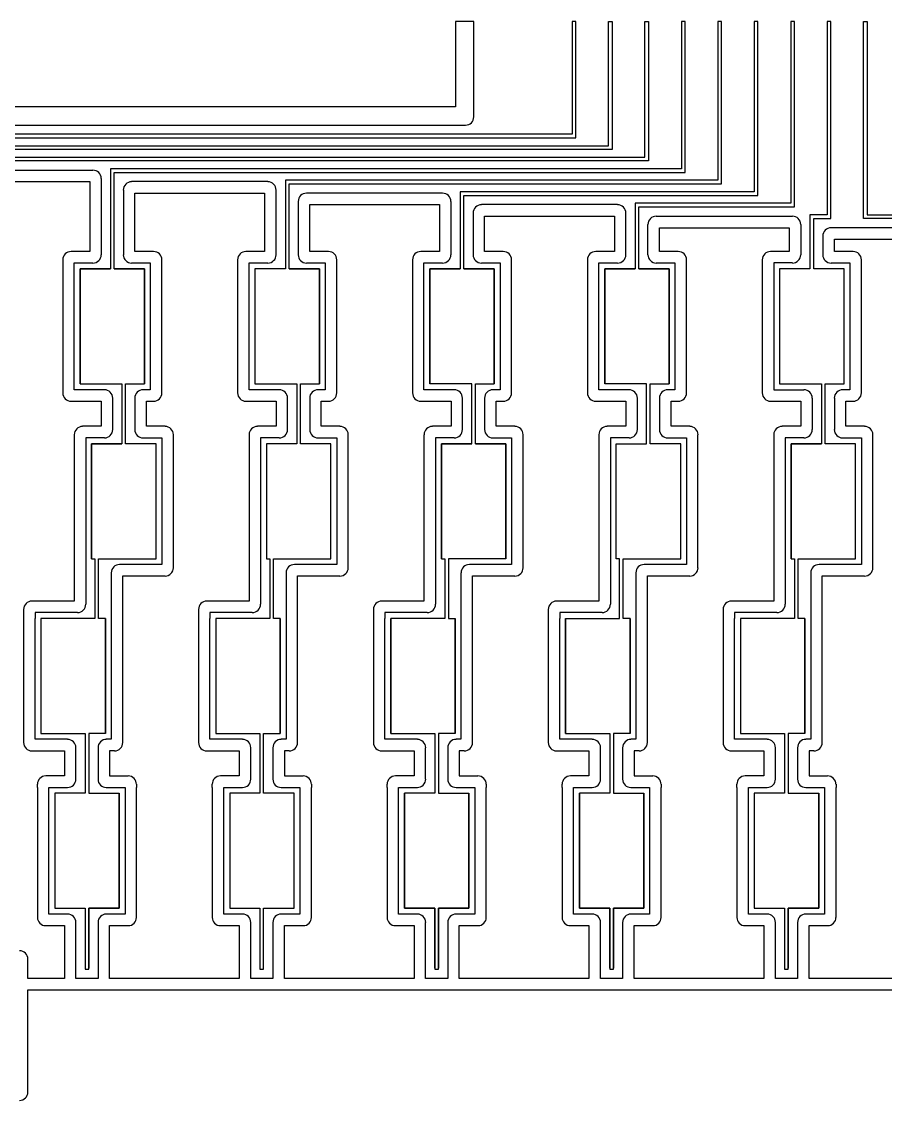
# Model space of a CAD drawing. Header units: inches. Extents: x 19 to 419, y 17 to 135.
# Drawn here: x 71.3 to 165.1, y 17.5 to 134.8 of the extents above; entities that cross this region are included whole.
import ezdxf

# ---------------------------------------------------------------- set-up
doc = ezdxf.new("R2010")
doc.units = ezdxf.units.IN
doc.header["$MEASUREMENT"] = 0
doc.layers.add('Column Pads', color=50, linetype='Continuous')

msp = doc.modelspace()

# ---------------------------------------------------------------- linework, layer by layer
at = {"layer": 'Column Pads'}
for p, q in [((120.4, 134.75), (118.4, 134.75)), ((118.4, 134.75), (118.4, 125.5)), ((120.4, 124.4), (120.4, 134.75)), ((131.48, 134.75), (131.08, 134.75)), ((131.08, 134.75), (131.08, 122.5)), ((131.48, 122.1), (131.48, 134.75)), ((135.04, 121.25), (135.04, 134.75)), ((135.04, 134.75), (135.44, 134.75)), ((135.44, 134.75), (135.44, 120.85)), ((139, 120), (139, 134.75)), ((139, 134.75), (139.4, 134.75)), ((139.4, 134.75), (139.4, 119.6)), ((143.36, 134.75), (142.96, 134.75)), ((142.96, 134.75), (142.96, 118.75)), ((143.36, 118.35), (143.36, 134.75)), ((147.32, 134.75), (146.92, 134.75)), ((146.92, 134.75), (146.92, 117.5)), ((147.32, 117.1), (147.32, 134.75)), ((151.28, 134.75), (150.88, 134.75)), ((150.88, 134.75), (150.88, 116.25)), ((151.28, 115.85), (151.28, 134.75)), ((155.24, 134.75), (154.84, 134.75)), ((154.84, 134.75), (154.84, 115)), ((155.24, 114.6), (155.24, 134.75)), ((159.2, 134.75), (158.8, 134.75)), ((158.8, 134.75), (158.8, 113.75)), ((159.2, 113.35), (159.2, 134.75)), ((162.76, 113.35), (162.76, 134.75)), ((162.76, 134.75), (163.16, 134.75)), ((163.16, 134.75), (163.16, 113.75)), ((118.4, 125.5), (37.9, 125.5)), ((38.99, 123.5), (119.5, 123.5)), ((131.08, 122.5), (39.99, 122.5)), ((40.39, 122.1), (131.48, 122.1)), ((57.97, 121.25), (135.04, 121.25)), ((135.44, 120.85), (58.37, 120.85)), ((61.93, 120), (139, 120)), ((139.4, 119.6), (62.33, 119.6)), ((64.23, 118.6), (79.02, 118.6)), ((142.96, 118.75), (80.93, 118.75)), ((80.93, 118.75), (80.93, 107.87)), ((64.58, 117.35), (78.68, 117.35)), ((78.68, 117.35), (78.68, 109.76)), ((79.93, 117.69), (79.93, 109.41)), ((81.33, 107.87), (81.33, 118.35)), ((81.33, 118.35), (143.36, 118.35)), ((98.02, 117.35), (83.23, 117.35)), ((146.92, 117.5), (99.93, 117.5)), ((99.93, 117.5), (99.93, 107.87)), ((82.33, 116.44), (82.33, 109.41)), ((83.58, 109.76), (83.58, 116.1)), ((83.58, 116.1), (97.68, 116.1)), ((97.68, 116.1), (97.68, 109.76)), ((98.93, 109.41), (98.93, 116.44)), ((100.33, 107.87), (100.33, 117.1)), ((100.33, 117.1), (147.32, 117.1)), ((117.02, 116.1), (102.23, 116.1)), ((150.88, 116.25), (118.93, 116.25)), ((118.93, 116.25), (118.93, 107.87)), ((101.33, 115.19), (101.33, 109.41)), ((117.93, 109.41), (117.93, 115.19)), ((119.33, 107.87), (119.33, 115.85)), ((119.33, 115.85), (151.28, 115.85)), ((154.84, 115), (137.93, 115)), ((137.93, 115), (137.93, 107.87)), ((102.58, 109.76), (102.58, 114.85)), ((102.58, 114.85), (116.68, 114.85)), ((116.68, 114.85), (116.68, 109.76)), ((120.33, 113.94), (120.33, 109.41)), ((136.02, 114.85), (121.23, 114.85)), ((136.93, 109.41), (136.93, 113.94)), ((138.33, 107.87), (138.33, 114.6)), ((138.33, 114.6), (155.24, 114.6)), ((158.8, 113.75), (156.93, 113.75)), ((156.93, 113.75), (156.93, 107.87)), ((163.16, 113.75), (176.33, 113.75)), ((121.58, 109.76), (121.58, 113.6)), ((121.58, 113.6), (135.68, 113.6)), ((135.68, 113.6), (135.68, 109.76)), ((139.33, 109.41), (139.33, 112.69)), ((140.23, 113.6), (155.02, 113.6)), ((155.93, 112.69), (155.93, 109.41)), ((157.33, 107.87), (157.33, 113.35)), ((157.33, 113.35), (159.2, 113.35)), ((175.93, 113.35), (162.76, 113.35)), ((140.58, 109.76), (140.58, 112.35)), ((140.58, 112.35), (154.68, 112.35)), ((154.68, 112.35), (154.68, 109.76)), ((158.33, 111.44), (158.33, 109.41)), ((174.02, 112.35), (159.23, 112.35)), ((159.58, 109.76), (159.58, 111.1)), ((159.58, 111.1), (173.68, 111.1)), ((78.68, 109.76), (76.65, 109.76)), ((85.61, 109.76), (83.58, 109.76)), ((97.68, 109.76), (95.65, 109.76)), ((104.61, 109.76), (102.58, 109.76)), ((116.68, 109.76), (114.65, 109.76)), ((123.61, 109.76), (121.58, 109.76)), ((135.68, 109.76), (133.65, 109.76)), ((142.61, 109.76), (140.58, 109.76)), ((154.68, 109.76), (152.65, 109.76)), ((161.61, 109.76), (159.58, 109.76)), ((75.74, 108.85), (75.74, 94.74)), ((76.99, 107.87), (76.99, 108.51)), ((76.99, 108.51), (79.02, 108.51)), ((83.23, 108.51), (85.26, 108.51)), ((85.26, 108.51), (85.26, 107.87)), ((86.51, 94.74), (86.51, 108.85)), ((94.74, 108.85), (94.74, 94.74)), ((95.99, 107.87), (95.99, 108.51)), ((95.99, 108.51), (98.02, 108.51)), ((102.23, 108.51), (104.26, 108.51)), ((104.26, 108.51), (104.26, 107.87)), ((105.51, 94.39), (105.51, 108.85)), ((113.74, 108.85), (113.74, 94.74)), ((114.99, 107.87), (114.99, 108.51)), ((114.99, 108.51), (117.02, 108.51)), ((121.23, 108.51), (123.26, 108.51)), ((123.26, 108.51), (123.26, 94.74)), ((124.51, 94.39), (124.51, 108.85)), ((132.74, 108.85), (132.74, 94.74)), ((133.99, 107.87), (133.99, 108.51)), ((133.99, 108.51), (135.02, 108.51)), ((135.02, 108.51), (136.02, 108.51)), ((140.23, 108.51), (142.26, 108.51)), ((142.26, 108.51), (142.26, 107.87)), ((143.51, 94.74), (143.51, 108.85)), ((151.74, 108.85), (151.74, 108.51)), ((151.74, 108.51), (151.74, 94.74)), ((154.02, 108.51), (152.99, 108.51)), ((152.99, 108.51), (152.99, 107.87)), ((155.02, 108.51), (154.02, 108.51)), ((159.23, 108.51), (161.26, 108.51)), ((161.26, 108.51), (161.26, 107.87)), ((162.51, 94.74), (162.51, 108.85)), ((76.99, 95.37), (76.99, 107.87)), ((77.63, 95.37), (77.63, 107.87)), ((77.63, 107.87), (77.63, 95.37)), ((80.93, 107.87), (77.63, 107.87)), ((77.63, 107.87), (80.93, 107.87)), ((81.33, 107.87), (84.63, 107.87)), ((84.63, 107.87), (81.33, 107.87)), ((84.63, 95.37), (84.63, 107.87)), ((84.63, 107.87), (84.63, 95.37)), ((85.26, 107.87), (85.26, 95.37)), ((95.99, 95.37), (95.99, 107.87)), ((99.93, 107.87), (96.63, 107.87)), ((96.63, 107.87), (96.63, 95.37)), ((99.93, 107.87), (96.63, 107.87)), ((96.63, 107.87), (96.63, 95.37)), ((103.63, 107.87), (100.33, 107.87)), ((100.33, 107.87), (103.63, 107.87)), ((103.63, 95.37), (103.63, 107.87)), ((103.63, 107.87), (103.63, 95.37)), ((104.26, 107.87), (104.26, 95.37)), ((114.99, 95.37), (114.99, 107.87)), ((115.63, 95.37), (115.63, 107.87)), ((115.63, 107.87), (118.93, 107.87)), ((118.93, 107.87), (115.63, 107.87)), ((115.63, 107.87), (115.63, 95.37)), ((119.33, 107.87), (122.63, 107.87)), ((122.63, 107.87), (119.33, 107.87)), ((122.63, 95.37), (122.63, 107.87)), ((122.63, 107.87), (122.63, 95.37)), ((133.99, 95.37), (133.99, 107.87)), ((134.63, 95.37), (134.63, 107.87)), ((134.63, 107.87), (137.93, 107.87)), ((137.93, 107.87), (134.63, 107.87)), ((134.63, 107.87), (134.63, 95.37)), ((138.33, 107.87), (141.63, 107.87)), ((141.63, 107.87), (138.33, 107.87)), ((141.63, 95.37), (141.63, 107.87)), ((141.63, 107.87), (141.63, 95.37)), ((142.26, 107.87), (142.26, 95.37)), ((152.99, 107.87), (152.99, 95.37)), ((156.93, 107.87), (153.63, 107.87)), ((153.63, 107.87), (153.63, 95.37)), ((156.93, 107.87), (153.63, 107.87)), ((153.63, 107.87), (153.63, 95.37)), ((160.63, 107.87), (157.33, 107.87)), ((160.63, 107.87), (157.33, 107.87)), ((160.63, 95.37), (160.63, 107.87)), ((160.63, 95.37), (160.63, 107.87)), ((161.26, 107.87), (161.26, 95.37)), ((76.99, 94.74), (76.99, 95.37)), ((77.63, 95.37), (82.18, 95.37)), ((82.18, 95.37), (82.18, 88.87)), ((82.58, 88.87), (82.58, 95.37)), ((82.58, 95.37), (84.63, 95.37)), ((85.26, 95.37), (85.26, 94.74)), ((95.99, 94.74), (95.99, 95.37)), ((96.63, 95.37), (101.18, 95.37)), ((101.18, 95.37), (101.18, 88.87)), ((101.58, 88.87), (101.58, 95.37)), ((101.58, 95.37), (103.63, 95.37)), ((104.26, 95.37), (104.26, 94.74)), ((114.99, 94.74), (114.99, 95.37)), ((120.18, 95.37), (115.63, 95.37)), ((120.18, 88.87), (120.18, 95.37)), ((120.58, 88.87), (120.58, 95.37)), ((120.58, 95.37), (122.63, 95.37)), ((133.99, 94.74), (133.99, 95.37)), ((139.18, 95.37), (134.63, 95.37)), ((139.18, 88.87), (139.18, 95.37)), ((139.58, 88.87), (139.58, 95.37)), ((139.58, 95.37), (141.63, 95.37)), ((142.26, 95.37), (142.26, 94.74)), ((152.99, 95.37), (152.99, 94.74)), ((153.63, 95.37), (158.18, 95.37)), ((158.18, 95.37), (158.18, 88.87)), ((158.58, 88.87), (158.58, 95.37)), ((158.58, 95.37), (160.63, 95.37)), ((161.26, 95.37), (161.26, 94.74)), ((75.74, 94.74), (75.74, 94.39)), ((80.27, 94.74), (76.99, 94.74)), ((81.18, 90.41), (81.18, 93.83)), ((83.58, 93.83), (83.58, 90.41)), ((85.26, 94.74), (84.48, 94.74)), ((86.51, 94.39), (86.51, 94.74)), ((94.74, 94.74), (94.74, 94.39)), ((99.27, 94.74), (95.99, 94.74)), ((100.18, 90.41), (100.18, 93.83)), ((102.58, 93.83), (102.58, 90.41)), ((104.26, 94.74), (103.48, 94.74)), ((113.74, 94.74), (113.74, 94.39)), ((118.27, 94.74), (114.99, 94.74)), ((119.18, 90.41), (119.18, 93.83)), ((121.58, 93.83), (121.58, 90.41)), ((123.26, 94.74), (122.48, 94.74)), ((132.74, 94.74), (132.74, 94.39)), ((137.27, 94.74), (133.99, 94.74)), ((138.18, 90.41), (138.18, 93.83)), ((140.58, 93.83), (140.58, 90.41)), ((142.26, 94.74), (141.48, 94.74)), ((143.51, 94.39), (143.51, 94.74)), ((151.74, 94.74), (151.74, 94.39)), ((152.99, 94.74), (156.27, 94.74)), ((157.18, 93.83), (157.18, 90.41)), ((159.58, 93.83), (159.58, 90.41)), ((161.26, 94.74), (160.48, 94.74)), ((162.51, 94.39), (162.51, 94.74)), ((76.65, 93.49), (79.93, 93.49)), ((79.93, 93.49), (79.93, 90.76)), ((84.83, 90.76), (84.83, 93.49)), ((84.83, 93.49), (85.61, 93.49)), ((95.65, 93.49), (98.93, 93.49)), ((98.93, 93.49), (98.93, 90.76)), ((103.83, 90.76), (103.83, 93.49)), ((103.83, 93.49), (104.61, 93.49)), ((114.65, 93.49), (117.93, 93.49)), ((117.93, 93.49), (117.93, 90.76)), ((122.83, 90.76), (122.83, 93.49)), ((122.83, 93.49), (123.61, 93.49)), ((133.65, 93.49), (136.93, 93.49)), ((136.93, 93.49), (136.93, 90.76)), ((141.83, 90.76), (141.83, 93.49)), ((141.83, 93.49), (142.61, 93.49)), ((152.65, 93.49), (155.93, 93.49)), ((155.93, 93.49), (155.93, 90.76)), ((160.83, 90.76), (160.83, 93.49)), ((160.83, 93.49), (161.61, 93.49)), ((79.93, 90.76), (77.9, 90.76)), ((86.86, 90.76), (84.83, 90.76)), ((98.93, 90.76), (96.9, 90.76)), ((105.86, 90.76), (103.83, 90.76)), ((117.93, 90.76), (115.9, 90.76)), ((124.86, 90.76), (122.83, 90.76)), ((136.93, 90.76), (134.9, 90.76)), ((143.86, 90.76), (141.83, 90.76)), ((155.93, 90.76), (153.9, 90.76)), ((162.86, 90.76), (160.83, 90.76)), ((76.99, 89.85), (76.99, 89.51)), ((76.99, 89.51), (76.99, 71.76)), ((79.27, 89.51), (78.24, 89.51)), ((78.24, 89.51), (78.24, 71.42)), ((80.27, 89.51), (79.27, 89.51)), ((84.48, 89.51), (85.48, 89.51)), ((85.48, 89.51), (86.51, 89.51)), ((86.51, 89.51), (86.51, 88.87)), ((87.76, 89.51), (87.76, 89.85)), ((87.76, 75.74), (87.76, 89.51)), ((95.99, 89.85), (95.99, 89.51)), ((95.99, 89.51), (95.99, 71.76)), ((98.27, 89.51), (97.24, 89.51)), ((97.24, 89.51), (97.24, 71.42)), ((99.27, 89.51), (98.27, 89.51)), ((103.48, 89.51), (104.48, 89.51)), ((104.48, 89.51), (105.51, 89.51)), ((105.51, 89.51), (105.51, 88.87)), ((106.76, 89.51), (106.76, 89.85)), ((106.76, 75.74), (106.76, 89.51)), ((114.99, 89.85), (114.99, 89.51)), ((114.99, 89.51), (114.99, 71.76)), ((117.27, 89.51), (116.24, 89.51)), ((116.24, 89.51), (116.24, 71.42)), ((118.27, 89.51), (117.27, 89.51)), ((122.48, 89.51), (123.48, 89.51)), ((123.48, 89.51), (124.51, 89.51)), ((124.51, 89.51), (124.51, 88.87)), ((125.76, 89.51), (125.76, 89.85)), ((125.76, 75.74), (125.76, 89.51)), ((133.99, 89.85), (133.99, 89.51)), ((133.99, 89.51), (133.99, 71.76)), ((136.27, 89.51), (135.24, 89.51)), ((135.24, 89.51), (135.24, 71.42)), ((137.27, 89.51), (136.27, 89.51)), ((141.48, 89.51), (142.48, 89.51)), ((142.48, 89.51), (143.51, 89.51)), ((143.51, 89.51), (143.51, 88.87)), ((144.76, 89.51), (144.76, 89.85)), ((144.76, 75.74), (144.76, 89.51)), ((152.99, 89.85), (152.99, 89.51)), ((152.99, 89.51), (152.99, 71.76)), ((155.27, 89.51), (154.24, 89.51)), ((154.24, 89.51), (154.24, 71.42)), ((156.27, 89.51), (155.27, 89.51)), ((160.48, 89.51), (161.48, 89.51)), ((161.48, 89.51), (162.51, 89.51)), ((162.51, 89.51), (162.51, 88.87)), ((163.76, 89.51), (163.76, 89.85)), ((163.76, 75.74), (163.76, 89.51)), ((82.18, 88.87), (78.88, 88.87)), ((78.88, 88.87), (82.18, 88.87)), ((78.88, 76.37), (78.88, 88.87)), ((78.88, 88.87), (78.88, 76.37)), ((85.88, 88.87), (82.58, 88.87)), ((85.88, 88.87), (82.58, 88.87)), ((85.88, 76.37), (85.88, 88.87)), ((85.88, 76.37), (85.88, 88.87)), ((86.51, 88.87), (86.51, 76.37)), ((101.18, 88.87), (97.88, 88.87)), ((97.88, 88.87), (97.88, 76.37)), ((101.18, 88.87), (97.88, 88.87)), ((97.88, 88.87), (97.88, 76.37)), ((104.88, 88.87), (101.58, 88.87)), ((104.88, 88.87), (101.58, 88.87)), ((104.88, 76.37), (104.88, 88.87)), ((104.88, 76.37), (104.88, 88.87)), ((105.51, 88.87), (105.51, 76.37)), ((120.18, 88.87), (116.88, 88.87)), ((116.88, 88.87), (116.88, 76.37)), ((116.88, 76.37), (116.88, 88.87)), ((116.88, 88.87), (120.18, 88.87)), ((123.88, 88.87), (120.58, 88.87)), ((120.58, 88.87), (123.88, 88.87)), ((123.88, 76.37), (123.88, 88.87)), ((123.88, 88.87), (123.88, 76.37)), ((124.51, 88.87), (124.51, 76.37)), ((135.88, 76.37), (135.88, 88.87)), ((135.88, 88.87), (139.18, 88.87)), ((135.88, 76.37), (135.88, 88.87)), ((135.88, 88.87), (139.18, 88.87)), ((142.88, 88.87), (139.58, 88.87)), ((142.88, 88.87), (139.58, 88.87)), ((142.88, 76.37), (142.88, 88.87)), ((142.88, 76.37), (142.88, 88.87)), ((143.51, 88.87), (143.51, 76.37)), ((158.18, 88.87), (154.88, 88.87)), ((154.88, 88.87), (154.88, 76.37)), ((154.88, 76.37), (154.88, 88.87)), ((154.88, 88.87), (158.18, 88.87)), ((161.88, 88.87), (158.58, 88.87)), ((161.88, 88.87), (158.58, 88.87)), ((161.88, 76.37), (161.88, 88.87)), ((161.88, 76.37), (161.88, 88.87)), ((162.51, 88.87), (162.51, 76.37)), ((78.88, 76.37), (79.24, 76.37)), ((79.24, 76.37), (79.24, 69.88)), ((79.64, 69.88), (79.64, 76.37)), ((79.64, 76.37), (85.88, 76.37)), ((86.51, 76.37), (86.51, 75.74)), ((97.88, 76.37), (98.24, 76.37)), ((98.24, 76.37), (98.24, 69.88)), ((98.64, 69.88), (98.64, 76.37)), ((98.64, 76.37), (104.88, 76.37)), ((105.51, 76.37), (105.51, 75.74)), ((116.88, 76.37), (117.24, 76.37)), ((117.24, 76.37), (117.24, 69.88)), ((123.88, 76.37), (117.64, 76.37)), ((117.64, 76.37), (117.64, 69.88)), ((124.51, 76.37), (124.51, 75.74)), ((136.24, 76.37), (135.88, 76.37)), ((136.24, 69.88), (136.24, 76.37)), ((136.64, 69.88), (136.64, 76.37)), ((136.64, 76.37), (142.88, 76.37)), ((143.51, 76.37), (143.51, 75.74)), ((154.88, 76.37), (155.24, 76.37)), ((155.24, 76.37), (155.24, 69.88)), ((155.64, 69.88), (155.64, 76.37)), ((155.64, 76.37), (161.88, 76.37)), ((162.51, 76.37), (162.51, 75.74)), ((86.51, 75.74), (81.92, 75.74)), ((87.76, 75.39), (87.76, 75.74)), ((105.51, 75.74), (100.92, 75.74)), ((106.76, 75.39), (106.76, 75.74)), ((124.51, 75.74), (119.92, 75.74)), ((125.76, 75.39), (125.76, 75.74)), ((143.51, 75.74), (138.92, 75.74)), ((144.76, 75.39), (144.76, 75.74)), ((162.51, 75.74), (157.92, 75.74)), ((163.76, 75.39), (163.76, 75.74)), ((81.01, 74.83), (81.01, 56.74)), ((82.26, 56.39), (82.26, 74.49)), ((82.26, 74.49), (86.86, 74.49)), ((100.01, 74.83), (100.01, 56.74)), ((101.26, 56.39), (101.26, 74.49)), ((101.26, 74.49), (105.86, 74.49)), ((119.01, 74.83), (119.01, 56.74)), ((120.26, 56.39), (120.26, 74.49)), ((120.26, 74.49), (124.86, 74.49)), ((138.01, 74.83), (138.01, 56.74)), ((139.26, 56.39), (139.26, 74.49)), ((139.26, 74.49), (143.86, 74.49)), ((157.01, 74.83), (157.01, 56.74)), ((158.26, 56.39), (158.26, 74.49)), ((158.26, 74.49), (162.86, 74.49)), ((76.99, 71.76), (72.4, 71.76)), ((95.99, 71.76), (91.4, 71.76)), ((114.99, 71.76), (110.4, 71.76)), ((133.99, 71.76), (129.4, 71.76)), ((152.99, 71.76), (148.4, 71.76)), ((71.49, 70.85), (71.49, 56.74)), ((77.34, 70.51), (72.74, 70.51)), ((72.74, 70.51), (72.74, 69.88)), ((90.49, 70.85), (90.49, 56.74)), ((96.34, 70.51), (91.74, 70.51)), ((91.74, 70.51), (91.74, 69.88)), ((109.49, 70.85), (109.49, 56.74)), ((115.34, 70.51), (110.74, 70.51)), ((110.74, 70.51), (110.74, 69.88)), ((128.49, 70.85), (128.49, 56.74)), ((134.34, 70.51), (129.74, 70.51)), ((129.74, 70.51), (129.74, 69.88)), ((147.49, 70.85), (147.49, 56.74)), ((153.34, 70.51), (148.74, 70.51)), ((148.74, 70.51), (148.74, 69.88)), ((72.74, 57.37), (72.74, 69.88)), ((73.38, 69.88), (73.38, 57.37)), ((79.24, 69.88), (73.38, 69.88)), ((73.38, 69.88), (73.38, 57.37)), ((80.38, 69.88), (79.64, 69.88)), ((80.38, 57.37), (80.38, 69.88)), ((80.38, 69.88), (80.38, 57.37)), ((91.74, 57.37), (91.74, 69.88)), ((92.38, 69.88), (92.38, 57.37)), ((98.24, 69.88), (92.38, 69.88)), ((92.38, 69.88), (92.38, 57.37)), ((99.38, 69.88), (98.64, 69.88)), ((99.38, 57.37), (99.38, 69.88)), ((99.38, 69.88), (99.38, 57.37)), ((110.74, 57.37), (110.74, 69.88)), ((117.24, 69.88), (111.38, 69.88)), ((111.38, 69.88), (111.38, 57.37)), ((111.38, 57.37), (111.38, 69.88)), ((117.64, 69.88), (118.38, 69.88)), ((118.38, 57.37), (118.38, 69.88)), ((118.38, 69.88), (118.38, 57.37)), ((129.74, 57.37), (129.74, 69.88)), ((130.38, 69.88), (130.38, 57.37)), ((130.38, 57.37), (130.38, 69.88)), ((130.38, 69.88), (136.24, 69.88)), ((137.38, 69.88), (136.64, 69.88)), ((137.38, 57.37), (137.38, 69.88)), ((137.38, 69.88), (137.38, 57.37)), ((148.74, 57.37), (148.74, 69.88)), ((149.38, 69.88), (149.38, 57.37)), ((155.24, 69.88), (149.38, 69.88)), ((149.38, 69.88), (149.38, 57.37)), ((156.38, 69.88), (155.64, 69.88)), ((156.38, 57.37), (156.38, 69.88)), ((156.38, 69.88), (156.38, 57.37)), ((71.49, 56.74), (71.49, 56.39)), ((72.74, 56.74), (72.74, 57.37)), ((76.27, 56.74), (72.74, 56.74)), ((73.38, 57.37), (78.17, 57.37)), ((78.17, 57.37), (78.17, 50.88)), ((78.57, 57.37), (78.57, 50.88)), ((80.38, 57.37), (78.57, 57.37)), ((81.01, 56.74), (80.48, 56.74)), ((90.49, 56.74), (90.49, 56.39)), ((91.74, 56.74), (91.74, 57.37)), ((95.27, 56.74), (91.74, 56.74)), ((92.38, 57.37), (97.17, 57.37)), ((97.17, 57.37), (97.17, 50.88)), ((97.57, 50.88), (97.57, 57.37)), ((97.57, 57.37), (99.38, 57.37)), ((100.01, 56.74), (99.48, 56.74)), ((109.49, 56.74), (109.49, 56.39)), ((110.74, 56.74), (110.74, 57.37)), ((114.27, 56.74), (110.74, 56.74)), ((111.38, 57.37), (116.17, 57.37)), ((116.17, 57.37), (116.17, 50.88)), ((116.57, 57.37), (116.57, 50.88)), ((118.38, 57.37), (116.57, 57.37)), ((119.01, 56.74), (118.48, 56.74)), ((128.49, 56.74), (128.49, 56.39)), ((129.74, 56.74), (129.74, 57.37)), ((133.27, 56.74), (129.74, 56.74)), ((130.38, 57.37), (135.17, 57.37)), ((135.17, 57.37), (135.17, 50.88)), ((135.57, 57.37), (135.57, 50.88)), ((137.38, 57.37), (135.57, 57.37)), ((138.01, 56.74), (137.48, 56.74)), ((147.49, 56.74), (147.49, 56.39)), ((148.74, 56.74), (148.74, 57.37)), ((152.27, 56.74), (148.74, 56.74)), ((149.38, 57.37), (154.17, 57.37)), ((154.17, 57.37), (154.17, 50.88)), ((154.57, 57.37), (154.57, 50.88)), ((156.38, 57.37), (154.57, 57.37)), ((157.01, 56.74), (156.48, 56.74)), ((72.4, 55.49), (75.92, 55.49)), ((75.92, 55.49), (75.92, 52.76)), ((77.17, 52.42), (77.17, 55.83)), ((79.58, 55.83), (79.58, 52.41)), ((81.36, 55.49), (80.82, 55.49)), ((80.82, 55.49), (80.82, 52.76)), ((91.4, 55.49), (94.92, 55.49)), ((94.92, 55.49), (94.92, 52.76)), ((96.17, 52.42), (96.17, 55.83)), ((98.58, 55.83), (98.58, 52.41)), ((100.36, 55.49), (99.83, 55.49)), ((99.83, 55.49), (99.83, 52.76)), ((110.4, 55.49), (113.92, 55.49)), ((113.92, 55.49), (113.92, 52.76)), ((115.17, 52.42), (115.17, 55.83)), ((117.58, 55.83), (117.58, 52.41)), ((119.36, 55.49), (118.83, 55.49)), ((118.83, 55.49), (118.83, 52.76)), ((129.4, 55.49), (132.92, 55.49)), ((132.92, 55.49), (132.92, 52.76)), ((134.17, 52.42), (134.17, 55.83)), ((136.57, 55.83), (136.57, 52.41)), ((138.36, 55.49), (137.83, 55.49)), ((137.83, 55.49), (137.83, 52.76)), ((148.4, 55.49), (151.92, 55.49)), ((151.92, 55.49), (151.92, 52.76)), ((153.17, 52.42), (153.17, 55.83)), ((155.57, 55.83), (155.57, 52.41)), ((157.36, 55.49), (156.83, 55.49)), ((156.83, 55.49), (156.83, 52.76)), ((72.99, 51.51), (72.99, 51.85)), ((75.92, 52.76), (73.89, 52.76)), ((80.82, 52.76), (82.85, 52.76)), ((83.76, 51.85), (83.76, 51.51)), ((91.99, 51.51), (91.99, 51.85)), ((94.92, 52.76), (92.89, 52.76)), ((99.83, 52.76), (101.86, 52.76)), ((102.76, 51.85), (102.76, 51.51)), ((110.99, 51.51), (110.99, 51.85)), ((113.92, 52.76), (111.89, 52.76)), ((118.83, 52.76), (120.86, 52.76)), ((121.76, 51.85), (121.76, 51.51)), ((129.99, 51.51), (129.99, 51.85)), ((132.92, 52.76), (130.9, 52.76)), ((137.83, 52.76), (139.85, 52.76)), ((140.76, 51.85), (140.76, 51.51)), ((148.99, 51.51), (148.99, 51.85)), ((151.92, 52.76), (149.89, 52.76)), ((156.83, 52.76), (158.85, 52.76)), ((159.76, 51.85), (159.76, 51.51)), ((72.99, 51.51), (72.99, 37.74)), ((74.24, 50.88), (74.24, 51.51)), ((74.24, 51.51), (75.27, 51.51)), ((74.24, 38.38), (74.24, 50.88)), ((78.17, 50.88), (74.88, 50.88)), ((74.88, 50.88), (74.88, 38.38)), ((74.88, 50.88), (74.88, 38.38)), ((75.27, 51.51), (76.27, 51.51)), ((78.57, 50.88), (81.88, 50.88)), ((80.48, 51.51), (81.48, 51.51)), ((81.48, 51.51), (82.51, 51.51)), ((81.88, 38.38), (81.88, 50.88)), ((81.88, 50.88), (81.88, 38.38)), ((82.51, 51.51), (82.51, 50.88)), ((82.51, 50.88), (82.51, 38.38)), ((83.76, 37.74), (83.76, 51.51)), ((91.99, 51.51), (91.99, 37.74)), ((93.24, 50.88), (93.24, 51.51)), ((93.24, 51.51), (94.27, 51.51)), ((93.24, 38.38), (93.24, 50.88)), ((93.88, 50.88), (93.88, 38.38)), ((97.17, 50.88), (93.88, 50.88)), ((93.88, 50.88), (93.88, 38.38)), ((94.27, 51.51), (95.27, 51.51)), ((100.88, 50.88), (97.57, 50.88)), ((99.48, 51.51), (100.48, 51.51)), ((100.48, 51.51), (101.51, 51.51)), ((100.88, 38.38), (100.88, 50.88)), ((100.88, 38.38), (100.88, 50.88)), ((101.51, 51.51), (101.51, 50.88)), ((101.51, 50.88), (101.51, 38.38)), ((102.76, 37.74), (102.76, 51.51)), ((110.99, 51.51), (110.99, 37.74)), ((112.24, 50.88), (112.24, 51.51)), ((112.24, 51.51), (113.27, 51.51)), ((112.24, 38.38), (112.24, 50.88)), ((112.88, 38.38), (112.88, 50.88)), ((112.88, 50.88), (112.88, 38.38)), ((116.17, 50.88), (112.88, 50.88)), ((113.27, 51.51), (114.27, 51.51)), ((116.57, 50.88), (119.88, 50.88)), ((118.48, 51.51), (119.48, 51.51)), ((119.48, 51.51), (120.51, 51.51)), ((119.88, 38.38), (119.88, 50.88)), ((119.88, 50.88), (119.88, 38.38)), ((120.51, 51.51), (120.51, 50.88)), ((120.51, 50.88), (120.51, 38.38)), ((121.76, 37.74), (121.76, 51.51)), ((129.99, 51.51), (129.99, 37.74)), ((131.24, 50.88), (131.24, 51.51)), ((131.24, 51.51), (132.27, 51.51)), ((131.24, 38.38), (131.24, 50.88)), ((131.88, 38.38), (131.88, 50.88)), ((131.88, 50.88), (131.88, 38.38)), ((135.17, 50.88), (131.88, 50.88)), ((132.27, 51.51), (133.27, 51.51)), ((135.57, 50.88), (138.88, 50.88)), ((137.48, 51.51), (138.48, 51.51)), ((138.48, 51.51), (139.51, 51.51)), ((138.88, 38.38), (138.88, 50.88)), ((138.88, 50.88), (138.88, 38.38)), ((139.51, 51.51), (139.51, 50.88)), ((139.51, 50.88), (139.51, 38.38)), ((140.76, 37.74), (140.76, 51.51)), ((148.99, 51.51), (148.99, 37.74)), ((150.24, 50.88), (150.24, 51.51)), ((150.24, 51.51), (151.27, 51.51)), ((150.24, 38.38), (150.24, 50.88)), ((154.17, 50.88), (150.88, 50.88)), ((150.88, 50.88), (150.88, 38.38)), ((150.88, 50.88), (150.88, 38.38)), ((151.27, 51.51), (152.27, 51.51)), ((154.57, 50.88), (157.88, 50.88)), ((156.48, 51.51), (157.48, 51.51)), ((157.48, 51.51), (158.51, 51.51)), ((157.88, 38.38), (157.88, 50.88)), ((157.88, 50.88), (157.88, 38.38)), ((158.51, 51.51), (158.51, 50.88)), ((158.51, 50.88), (158.51, 38.38)), ((159.76, 37.74), (159.76, 51.51)), ((72.99, 37.74), (72.99, 37.39)), ((74.24, 37.74), (74.24, 38.38)), ((75.27, 37.74), (74.24, 37.74)), ((74.88, 38.38), (78.17, 38.38)), ((74.88, 38.38), (78.17, 38.38)), ((76.27, 37.74), (75.27, 37.74)), ((78.17, 38.38), (78.17, 31.75)), ((78.17, 38.38), (78.17, 31.88)), ((81.88, 38.38), (78.57, 38.38)), ((78.57, 38.38), (78.57, 31.88)), ((78.57, 31.75), (78.57, 38.38)), ((78.57, 38.38), (81.88, 38.38)), ((81.48, 37.74), (80.48, 37.74)), ((82.51, 37.74), (81.48, 37.74)), ((82.51, 38.38), (82.51, 37.74)), ((83.76, 37.39), (83.76, 37.74)), ((91.99, 37.74), (91.99, 37.39)), ((93.24, 37.74), (93.24, 38.38)), ((94.27, 37.74), (93.24, 37.74)), ((93.88, 38.38), (97.17, 38.38)), ((93.88, 38.38), (97.17, 38.38)), ((95.27, 37.74), (94.27, 37.74)), ((97.17, 38.38), (97.17, 31.75)), ((97.17, 38.38), (97.17, 31.88)), ((97.57, 31.88), (97.57, 38.38)), ((97.57, 38.38), (100.88, 38.38)), ((97.57, 31.75), (97.57, 38.38)), ((97.57, 38.38), (100.88, 38.38)), ((100.48, 37.74), (99.48, 37.74)), ((101.51, 37.74), (100.48, 37.74)), ((101.51, 38.38), (101.51, 37.74)), ((102.76, 37.39), (102.76, 37.74)), ((110.99, 37.74), (110.99, 37.39)), ((112.24, 37.74), (112.24, 38.38)), ((113.27, 37.74), (112.24, 37.74)), ((116.17, 38.38), (112.88, 38.38)), ((112.88, 38.38), (116.17, 38.38)), ((114.27, 37.74), (113.27, 37.74)), ((116.17, 31.88), (116.17, 38.38)), ((116.17, 38.38), (116.17, 31.75)), ((116.57, 31.75), (116.57, 38.38)), ((116.57, 38.38), (119.88, 38.38)), ((119.88, 38.38), (116.57, 38.38)), ((116.57, 38.38), (116.57, 31.88)), ((119.48, 37.74), (118.48, 37.74)), ((120.51, 37.74), (119.48, 37.74)), ((120.51, 38.38), (120.51, 37.74)), ((121.76, 37.39), (121.76, 37.74)), ((129.99, 37.74), (129.99, 37.39)), ((131.24, 37.74), (131.24, 38.38)), ((132.27, 37.74), (131.24, 37.74)), ((135.17, 38.38), (131.88, 38.38)), ((131.88, 38.38), (135.17, 38.38)), ((133.27, 37.74), (132.27, 37.74)), ((135.17, 31.88), (135.17, 38.38)), ((135.17, 38.38), (135.17, 31.75)), ((135.57, 31.75), (135.57, 38.38)), ((135.57, 38.38), (138.88, 38.38)), ((138.88, 38.38), (135.57, 38.38)), ((135.57, 38.38), (135.57, 31.88)), ((138.48, 37.74), (137.48, 37.74)), ((139.51, 37.74), (138.48, 37.74)), ((139.51, 38.38), (139.51, 37.74)), ((140.76, 37.39), (140.76, 37.74)), ((148.99, 37.74), (148.99, 37.39)), ((150.24, 37.74), (150.24, 38.38)), ((151.27, 37.74), (150.24, 37.74)), ((150.88, 38.38), (154.17, 38.38)), ((150.88, 38.38), (154.17, 38.38)), ((152.27, 37.74), (151.27, 37.74)), ((154.17, 38.38), (154.17, 31.75)), ((154.17, 38.38), (154.17, 31.88)), ((154.57, 31.75), (154.57, 38.38)), ((154.57, 38.38), (157.88, 38.38)), ((157.88, 38.38), (154.57, 38.38)), ((154.57, 38.38), (154.57, 31.88)), ((157.48, 37.74), (156.48, 37.74)), ((158.51, 37.74), (157.48, 37.74)), ((158.51, 38.38), (158.51, 37.74)), ((159.76, 37.39), (159.76, 37.74)), ((73.89, 36.49), (75.92, 36.49)), ((75.92, 36.49), (75.92, 30.75)), ((77.17, 33.29), (77.17, 36.83)), ((79.58, 36.83), (79.58, 33.29)), ((80.82, 30.75), (80.82, 36.49)), ((80.82, 36.49), (82.85, 36.49)), ((92.89, 36.49), (94.92, 36.49)), ((94.92, 36.49), (94.92, 30.75)), ((96.17, 33.29), (96.17, 36.83)), ((98.58, 36.83), (98.58, 33.29)), ((99.83, 30.75), (99.83, 36.49)), ((99.83, 36.49), (101.86, 36.49)), ((111.89, 36.49), (113.92, 36.49)), ((113.92, 36.49), (113.92, 30.75)), ((115.17, 33.29), (115.17, 36.83)), ((117.58, 36.83), (117.58, 33.29)), ((118.83, 30.75), (118.83, 36.49)), ((118.83, 36.49), (120.86, 36.49)), ((130.9, 36.49), (132.92, 36.49)), ((132.92, 36.49), (132.92, 30.75)), ((134.17, 33.29), (134.17, 36.83)), ((136.57, 36.83), (136.57, 33.29)), ((137.83, 30.75), (137.83, 36.49)), ((137.83, 36.49), (139.85, 36.49)), ((149.89, 36.49), (151.92, 36.49)), ((151.92, 36.49), (151.92, 30.75)), ((153.17, 33.29), (153.17, 36.83)), ((155.57, 36.83), (155.57, 33.29)), ((156.83, 30.75), (156.83, 36.49)), ((156.83, 36.49), (158.85, 36.49)), ((71.96, 30.75), (71.96, 32.86)), ((77.17, 30.75), (77.17, 33.29)), ((79.58, 33.29), (79.58, 30.75)), ((96.17, 30.75), (96.17, 33.29)), ((98.58, 33.29), (98.58, 30.75)), ((115.17, 30.75), (115.17, 33.29)), ((117.58, 33.29), (117.58, 30.75)), ((134.17, 30.75), (134.17, 33.29)), ((136.57, 33.29), (136.57, 30.75)), ((153.17, 30.75), (153.17, 33.29)), ((155.57, 33.29), (155.57, 30.75)), ((78.17, 31.75), (78.57, 31.75)), ((97.17, 31.75), (97.57, 31.75)), ((116.17, 31.75), (116.57, 31.75)), ((135.17, 31.75), (135.57, 31.75)), ((154.17, 31.75), (154.57, 31.75)), ((75.92, 30.75), (71.96, 30.75)), ((79.58, 30.75), (77.17, 30.75)), ((94.92, 30.75), (80.82, 30.75)), ((98.58, 30.75), (96.17, 30.75)), ((113.92, 30.75), (99.83, 30.75)), ((117.58, 30.75), (115.17, 30.75)), ((132.92, 30.75), (118.83, 30.75)), ((136.57, 30.75), (134.17, 30.75)), ((151.92, 30.75), (137.83, 30.75)), ((155.57, 30.75), (153.17, 30.75)), ((170.93, 30.75), (156.83, 30.75)), ((71.96, 18.4), (71.96, 29.5)), ((71.96, 29.5), (76.83, 29.5)), ((76.83, 29.5), (79.92, 29.5)), ((79.92, 29.5), (95.83, 29.5)), ((95.83, 29.5), (98.92, 29.5)), ((98.92, 29.5), (114.83, 29.5)), ((114.83, 29.5), (117.92, 29.5)), ((117.92, 29.5), (133.83, 29.5)), ((133.83, 29.5), (136.92, 29.5)), ((136.92, 29.5), (152.83, 29.5)), ((152.83, 29.5), (155.92, 29.5)), ((155.92, 29.5), (171.83, 29.5))]:
    msp.add_line(p, q, dxfattribs=at)
for centre, start, end in [((119.5, 124.4), 270, 0), ((79.02, 117.69), 0, 90), ((83.23, 116.44), 90, 180), ((98.02, 116.44), 0, 90), ((102.23, 115.19), 90, 180), ((117.02, 115.19), 0, 90), ((121.23, 113.94), 90, 180), ((136.02, 113.94), 0, 90), ((140.23, 112.69), 90, 180), ((155.02, 112.69), 0, 90), ((159.23, 111.44), 90, 180), ((76.65, 108.85), 90, 180), ((79.02, 109.41), 270, 360), ((83.23, 109.41), 180, 270), ((85.61, 108.85), 360, 90), ((95.65, 108.85), 90, 180), ((98.02, 109.41), 270, 360), ((102.23, 109.41), 180, 270), ((104.61, 108.85), 0, 90), ((114.65, 108.85), 90, 180), ((117.02, 109.41), 270, 0), ((121.23, 109.41), 180, 270), ((123.61, 108.85), 0, 90), ((133.65, 108.85), 90, 180), ((136.02, 109.41), 270, 0), ((140.23, 109.41), 180, 270), ((142.61, 108.85), 0, 90), ((152.65, 108.85), 90, 180), ((155.02, 109.41), 270, 0), ((159.23, 109.41), 180, 270), ((161.61, 108.85), 0, 90), ((76.65, 94.39), 180, 270), ((80.27, 93.83), 360, 89.955), ((84.48, 93.83), 90, 180.0422), ((85.61, 94.39), 270, 0), ((95.65, 94.39), 180, 270), ((99.27, 93.83), 360, 89.955), ((103.48, 93.83), 90, 180.0422), ((104.61, 94.39), 270, 0), ((114.65, 94.39), 180, 270), ((118.27, 93.83), 360, 90.045), ((122.48, 93.83), 90, 180.0422), ((123.61, 94.39), 270, 0), ((133.65, 94.39), 180, 270), ((137.27, 93.83), 360, 90.045), ((141.48, 93.83), 90, 180.0422), ((142.61, 94.39), 270, 360), ((152.65, 94.39), 180, 270), ((156.27, 93.83), 360, 90.045), ((160.48, 93.83), 90, 180.0422), ((161.61, 94.39), 270, 360), ((77.9, 89.85), 90, 180), ((80.27, 90.41), 270, 360), ((84.48, 90.41), 180.0744, 270), ((86.86, 89.85), 360, 90), ((96.9, 89.85), 90, 180), ((99.27, 90.41), 270, 0), ((103.48, 90.41), 180.0744, 270), ((105.86, 89.85), 360, 90), ((115.9, 89.85), 90, 180), ((118.27, 90.41), 270, 360), ((122.48, 90.41), 180.0744, 270), ((124.86, 89.85), 360, 90), ((134.9, 89.85), 90, 180), ((137.27, 90.41), 270, 360), ((141.48, 90.41), 180.0744, 270), ((143.86, 89.85), 0, 90), ((153.9, 89.85), 90, 180), ((156.27, 90.41), 270, 360), ((160.48, 90.41), 180.0744, 270), ((162.86, 89.85), 0, 90), ((81.92, 74.83), 90, 180), ((86.86, 75.39), 270, 360), ((100.92, 74.83), 90, 180), ((105.86, 75.39), 270, 0), ((119.92, 74.83), 90, 180), ((124.86, 75.39), 270, 0), ((138.92, 74.83), 90, 180), ((143.86, 75.39), 270, 0), ((157.92, 74.83), 90, 180), ((162.86, 75.39), 270, 0), ((72.4, 70.85), 90, 180), ((91.4, 70.85), 90, 180), ((110.4, 70.85), 90, 180), ((129.4, 70.85), 90, 180), ((148.4, 70.85), 90, 180), ((77.34, 71.42), 270, 0), ((96.34, 71.42), 270, 0), ((115.34, 71.42), 270, 0), ((134.34, 71.42), 270, 0), ((153.34, 71.42), 270, 0), ((72.4, 56.39), 180, 270), ((76.27, 55.83), 0, 90), ((80.48, 55.83), 90, 180.1073), ((81.36, 56.39), 270, 0), ((91.4, 56.39), 180, 270), ((95.27, 55.83), 0, 90), ((99.48, 55.83), 90, 180.1073), ((100.36, 56.39), 270, 0), ((110.4, 56.39), 180, 270), ((114.27, 55.83), 0, 90), ((118.48, 55.83), 90, 180.1073), ((119.36, 56.39), 270, 0), ((129.4, 56.39), 180, 270), ((133.27, 55.83), 0, 90), ((137.48, 55.83), 90, 180.1073), ((138.36, 56.39), 270, 0), ((148.4, 56.39), 180, 270), ((152.27, 55.83), 0, 90), ((156.48, 55.83), 90, 180.1073), ((157.36, 56.39), 270, 0), ((73.89, 51.85), 90, 180), ((76.27, 52.41), 270, 0.0393), ((80.48, 52.41), 180.0153, 270), ((82.85, 51.85), 359.9182, 90), ((92.89, 51.85), 90, 180), ((95.27, 52.41), 270, 0.0393), ((99.48, 52.41), 180.0153, 270), ((101.86, 51.85), 359.9182, 90), ((111.89, 51.85), 90, 180), ((114.27, 52.41), 270, 0.0393), ((118.48, 52.41), 180.0153, 270), ((120.86, 51.85), 359.9182, 90), ((130.9, 51.85), 90, 180), ((133.27, 52.41), 270, 0.0393), ((137.48, 52.41), 180.0153, 270), ((139.85, 51.85), 359.9182, 90), ((149.89, 51.85), 90, 180), ((152.27, 52.41), 270, 0.0393), ((156.48, 52.41), 180.0153, 270), ((158.85, 51.85), 359.9182, 90), ((76.27, 36.83), 0, 90), ((80.48, 36.83), 90, 180), ((95.27, 36.83), 0, 90), ((99.48, 36.83), 90, 180), ((114.27, 36.83), 0, 90), ((118.48, 36.83), 90, 180), ((133.27, 36.83), 0, 90), ((137.48, 36.83), 90, 180), ((152.27, 36.83), 0, 90), ((156.48, 36.83), 90, 180), ((73.89, 37.39), 180, 270), ((82.85, 37.39), 270, 0), ((92.89, 37.39), 180, 270), ((101.86, 37.39), 270, 0), ((111.89, 37.39), 180, 270), ((120.86, 37.39), 270, 0), ((130.9, 37.39), 180, 270), ((139.85, 37.39), 270, 0), ((149.89, 37.39), 180, 270), ((158.85, 37.39), 270, 0), ((71.06, 32.86), 360, 90), ((71.06, 18.4), 270, 360)]:
    msp.add_arc(centre, 0.905, start, end, dxfattribs=at)

doc.saveas('drawing.dxf')
